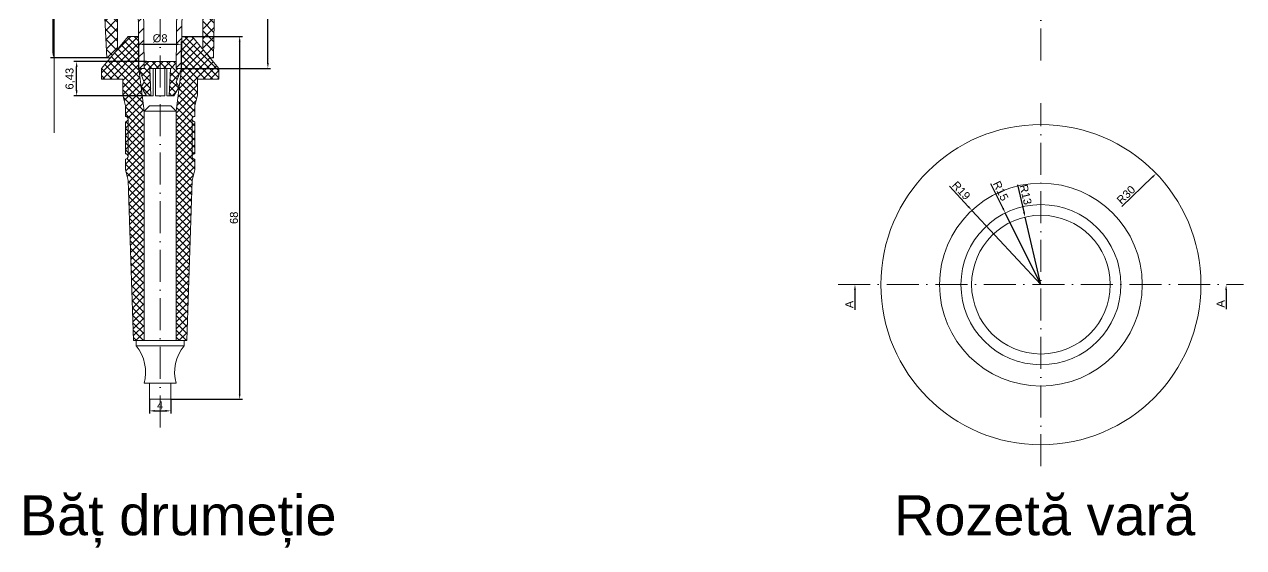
# Model space of a CAD drawing. Header units: millimetres. Extents: x -10 to 583, y -15 to 621.
# Drawn here: x -5.4 to 223.1, y -15.3 to 82.8 of the extents above; entities that cross this region are included whole.
import ezdxf

# ---------------------------------------------------------------- set-up
doc = ezdxf.new("R2010")
doc.units = ezdxf.units.MM
doc.header["$PDMODE"] = 34
doc.header["$PDSIZE"] = 0.5
doc.linetypes.add('ACAD_ISO10W100', pattern=[18, 12, -3, 0, -3])
for name, color, linetype, lineweight in [('Axe simetrie', 3, 'ACAD_ISO10W100', 9), ('Contur', 1, 'Continuous', 9), ('Cote', 162, 'Continuous', 5), ('Text', 6, 'Continuous', 5)]:
    doc.layers.add(name, color=color, linetype=linetype, lineweight=lineweight)
doc.layers.add('Hasuri', color=7, linetype='Continuous', lineweight=5, true_color=0xfbe704)
doc.styles.get("Standard").update_dxf_attribs({"font": 'arial.ttf'})
doc.dimstyles.new('Annotative', dxfattribs={"dimscale": 0, "dimtxt": 1.5, "dimasz": 1, "dimexe": 0.5, "dimexo": 0.01, "dimgap": 0.3, "dimtad": 1, "dimtxsty": 'Standard', "dimcen": 1, "dimadec": 0, "dimazin": 0, "dimtfac": 1, "dimtmove": 0, "dimatfit": 3, "dimfxl": 1, "dimarcsym": 0})

# ---------------------------------------------------------------- blocks, each defined once
blk = doc.blocks.new('*D24')
at = {"layer": 'Cote', "color": 0, "lineweight": -2, "transparency": 16777216}
blk.add_line((200.32, 48.62), (206.03, 54.12), dxfattribs=at)
at = {"layer": 'Cote', "color": 0, "lineweight": 25, "transparency": 16777216}
blk.add_solid([(205.91, 54.24), (206.15, 54), (206.75, 54.82)], dxfattribs=at)
at = {"layer": 'Defpoints', "color": 0, "lineweight": 25, "transparency": 16777216}
for p in [(206.75, 54.82), (185.15, 34)]:
    blk.add_point(p, dxfattribs=at)
at = {"layer": 'Cote', "color": 0, "transparency": 16777216, "insert": (201.09, 50.84), "char_height": 1.5, "attachment_point": 5, "rotation": 43.9399}
blk.add_mtext('R30', dxfattribs=at)
blk = doc.blocks.new('*D44')
at = {"layer": 'Defpoints', "color": 0, "transparency": 16777216}
for p in [(150.2, 34), (150.28, 27.02), (150.28, 27.02)]:
    blk.add_point(p, dxfattribs=at)
at = {"layer": 'Text', "color": 0, "lineweight": -2, "transparency": 16777216}
blk.add_line((150.28, 33), (150.28, 29.28), dxfattribs=at)
at = {"layer": 'Text', "color": 0, "transparency": 16777216}
blk.add_solid([(150.11, 33), (150.45, 33), (150.28, 34)], dxfattribs=at)
at = {"layer": 'Text', "color": 0, "transparency": 16777216, "insert": (149.23, 30.28), "char_height": 1.5, "width": 1.4008, "attachment_point": 5, "rotation": 90}
blk.add_mtext('A', dxfattribs=at)
blk = doc.blocks.new('_None')
blk = doc.blocks.new('*D45')
at = {"layer": 'Defpoints', "color": 0, "transparency": 16777216}
for p in [(219.95, 34), (219.87, 27.02), (219.95, 27.02)]:
    blk.add_point(p, dxfattribs=at)
at = {"layer": 'Text', "color": 0, "lineweight": -2, "transparency": 16777216}
blk.add_line((219.87, 33), (219.87, 29.4), dxfattribs=at)
at = {"layer": 'Text', "color": 0, "transparency": 16777216}
blk.add_solid([(219.7, 33), (220.03, 33), (219.87, 34)], dxfattribs=at)
at = {"layer": 'Text', "color": 0, "transparency": 16777216, "insert": (218.82, 30.4), "char_height": 1.5, "attachment_point": 5, "rotation": 90}
blk.add_mtext('A', dxfattribs=at)
blk = doc.blocks.new('*D76')
at = {"layer": 'Cote', "color": 0, "lineweight": -2, "transparency": 16777216}
for p, q in [((24.07, 80.52), (35.42, 80.52)), ((34.92, 13.52), (34.92, 79.52)), ((22.01, 12.52), (35.42, 12.52))]:
    blk.add_line(p, q, dxfattribs=at)
at = {"layer": 'Cote', "color": 0, "lineweight": 25, "transparency": 16777216}
for points in [[(34.75, 79.52), (35.08, 79.52), (34.92, 80.52)], [(34.75, 13.52), (35.08, 13.52), (34.92, 12.52)]]:
    blk.add_solid(points, dxfattribs=at)
at = {"layer": 'Defpoints', "color": 0, "lineweight": 25, "transparency": 16777216}
for p in [(24.06, 80.52), (34.92, 80.52), (22, 12.52)]:
    blk.add_point(p, dxfattribs=at)
at = {"layer": 'Cote', "color": 0, "transparency": 16777216, "insert": (33.85, 46.52), "char_height": 1.5, "attachment_point": 5, "rotation": 90}
blk.add_mtext('68', dxfattribs=at)
blk = doc.blocks.new('*D77')
at = {"layer": 'Cote', "color": 0, "lineweight": -2, "transparency": 16777216}
for p, q in [((27.01, 460.51), (40.71, 460.51)), ((40.21, 75.52), (40.21, 459.51)), ((24.01, 74.52), (40.71, 74.52))]:
    blk.add_line(p, q, dxfattribs=at)
at = {"layer": 'Cote', "color": 0, "lineweight": 25, "transparency": 16777216}
for points in [[(40.04, 459.51), (40.37, 459.51), (40.21, 460.51)], [(40.04, 75.52), (40.37, 75.52), (40.21, 74.52)]]:
    blk.add_solid(points, dxfattribs=at)
at = {"layer": 'Defpoints', "color": 0, "lineweight": 25, "transparency": 16777216}
for p in [(27, 460.51), (40.21, 460.51), (24, 74.52)]:
    blk.add_point(p, dxfattribs=at)
at = {"layer": 'Cote', "color": 0, "transparency": 16777216, "insert": (39.14, 267.52), "char_height": 1.5, "attachment_point": 5, "rotation": 90}
blk.add_mtext('{\\fArial|b0|i0|c238|p34;386}', dxfattribs=at)
blk = doc.blocks.new('*D78')
at = {"layer": 'Cote', "color": 0, "lineweight": -2, "transparency": 16777216}
for p, q in [((17.42, 75.8), (3.85, 75.8)), ((4.35, 70.38), (4.35, 74.8)), ((17.42, 69.38), (3.85, 69.38))]:
    blk.add_line(p, q, dxfattribs=at)
at = {"layer": 'Cote', "color": 0, "lineweight": 25, "transparency": 16777216}
for points in [[(4.18, 74.8), (4.52, 74.8), (4.35, 75.8)], [(4.18, 70.38), (4.52, 70.38), (4.35, 69.38)]]:
    blk.add_solid(points, dxfattribs=at)
at = {"layer": 'Defpoints', "color": 0, "lineweight": 25, "transparency": 16777216}
for p in [(4.35, 75.8), (17.43, 75.8), (17.43, 69.38)]:
    blk.add_point(p, dxfattribs=at)
at = {"layer": 'Cote', "color": 0, "transparency": 16777216, "insert": (3.15, 72.59), "char_height": 1.5, "attachment_point": 5, "rotation": 90}
blk.add_mtext('6,43', dxfattribs=at)
blk = doc.blocks.new('*D79')
at = {"layer": 'Cote', "color": 0, "lineweight": -2, "transparency": 16777216}
for p, q in [((9.99, 93.52), (-0.54, 93.52)), ((-0.04, 77.52), (-0.04, 92.52)), ((9.99, 76.52), (-0.54, 76.52))]:
    blk.add_line(p, q, dxfattribs=at)
at = {"layer": 'Cote', "color": 0, "lineweight": 25, "transparency": 16777216}
for points in [[(-0.21, 92.52), (0.13, 92.52), (-0.04, 93.52)], [(-0.21, 77.52), (0.13, 77.52), (-0.04, 76.52)]]:
    blk.add_solid(points, dxfattribs=at)
at = {"layer": 'Defpoints', "color": 0, "lineweight": 25, "transparency": 16777216}
for p in [(-0.04, 93.52), (10, 93.52), (10, 76.52)]:
    blk.add_point(p, dxfattribs=at)
at = {"layer": 'Cote', "color": 0, "transparency": 16777216, "insert": (-1.09, 85.55), "char_height": 1.5, "attachment_point": 5, "rotation": 90}
blk.add_mtext('17', dxfattribs=at)
blk = doc.blocks.new('*D95')
at = {"layer": 'Cote', "color": 0, "lineweight": -2, "transparency": 16777216}
for p, q in [((16, 74.53), (16, 79.53)), ((17, 79.03), (23, 79.03)), ((24, 74.53), (24, 79.53))]:
    blk.add_line(p, q, dxfattribs=at)
at = {"layer": 'Cote', "color": 0, "lineweight": 25, "transparency": 16777216}
for points in [[(17, 79.2), (17, 78.87), (16, 79.03)], [(23, 79.2), (23, 78.87), (24, 79.03)]]:
    blk.add_solid(points, dxfattribs=at)
at = {"layer": 'Defpoints', "color": 0, "lineweight": 25, "transparency": 16777216}
for p in [(24, 79.03), (16, 74.52), (24, 74.52)]:
    blk.add_point(p, dxfattribs=at)
at = {"layer": 'Cote', "color": 0, "transparency": 16777216, "insert": (20, 80.14), "char_height": 1.5, "attachment_point": 5}
blk.add_mtext('{\\fArial|b0|i0|c238|p34;%%C}8', dxfattribs=at)
blk = doc.blocks.new('*D96')
at = {"layer": 'Cote', "color": 0, "lineweight": -2, "transparency": 16777216}
for p, q in [((18, 12.51), (18, 9.85)), ((22, 12.51), (22, 9.85)), ((19, 10.35), (21, 10.35))]:
    blk.add_line(p, q, dxfattribs=at)
at = {"layer": 'Cote', "color": 0, "lineweight": 25, "transparency": 16777216}
for points in [[(19, 10.52), (19, 10.18), (18, 10.35)], [(21, 10.52), (21, 10.18), (22, 10.35)]]:
    blk.add_solid(points, dxfattribs=at)
at = {"layer": 'Defpoints', "color": 0, "lineweight": 25, "transparency": 16777216}
for p in [(18, 12.52), (22, 12.52), (22, 10.35)]:
    blk.add_point(p, dxfattribs=at)
at = {"layer": 'Cote', "color": 0, "transparency": 16777216, "insert": (20, 11.4), "char_height": 1.5, "attachment_point": 5}
blk.add_mtext('4', dxfattribs=at)
blk = doc.blocks.new('*D97')
at = {"layer": 'Cote', "color": 0, "lineweight": -2, "transparency": 16777216}
for p, q in [((167.99, 52.44), (171.52, 48.64)), ((185.15, 34), (172.2, 47.91))]:
    blk.add_line(p, q, dxfattribs=at)
at = {"layer": 'Cote', "color": 0, "lineweight": 25, "transparency": 16777216}
blk.add_solid([(171.65, 48.75), (171.4, 48.53), (172.2, 47.91)], dxfattribs=at)
at = {"layer": 'Defpoints', "color": 0, "lineweight": 25, "transparency": 16777216}
for p in [(172.2, 47.91), (185.15, 34)]:
    blk.add_point(p, dxfattribs=at)
at = {"layer": 'Cote', "color": 0, "transparency": 16777216, "insert": (170.2, 51.63), "char_height": 1.5, "attachment_point": 5, "rotation": 312.9403}
blk.add_mtext('R19', dxfattribs=at)
blk = doc.blocks.new('*D98')
at = {"layer": 'Cote', "color": 0, "lineweight": -2, "transparency": 16777216}
for p, q in [((175.71, 52.98), (178.02, 48.33)), ((185.15, 34), (178.47, 47.43))]:
    blk.add_line(p, q, dxfattribs=at)
at = {"layer": 'Cote', "color": 0, "lineweight": 25, "transparency": 16777216}
blk.add_solid([(178.17, 48.4), (177.87, 48.25), (178.47, 47.43)], dxfattribs=at)
at = {"layer": 'Defpoints', "color": 0, "lineweight": 25, "transparency": 16777216}
for p in [(178.47, 47.43), (185.15, 34)]:
    blk.add_point(p, dxfattribs=at)
at = {"layer": 'Cote', "color": 0, "transparency": 16777216, "insert": (177.6, 51.57), "char_height": 1.5, "attachment_point": 5, "rotation": 296.4431}
blk.add_mtext('R15', dxfattribs=at)
blk = doc.blocks.new('*D99')
at = {"layer": 'Cote', "color": 0, "lineweight": -2, "transparency": 16777216}
for p, q in [((180.77, 52.68), (181.95, 47.63)), ((185.15, 34), (182.18, 46.66))]:
    blk.add_line(p, q, dxfattribs=at)
at = {"layer": 'Cote', "color": 0, "lineweight": 25, "transparency": 16777216}
blk.add_solid([(182.12, 47.67), (181.79, 47.59), (182.18, 46.66)], dxfattribs=at)
at = {"layer": 'Defpoints', "color": 0, "lineweight": 25, "transparency": 16777216}
for p in [(182.18, 46.66), (185.15, 34)]:
    blk.add_point(p, dxfattribs=at)
at = {"layer": 'Cote', "color": 0, "transparency": 16777216, "insert": (182.29, 50.88), "char_height": 1.5, "attachment_point": 5, "rotation": 283.1836}
blk.add_mtext('R13', dxfattribs=at)

msp = doc.modelspace()

# ---------------------------------------------------------------- hatches: boundary and pattern name
at = {"layer": 'Hasuri'}
h = msp.add_hatch(dxfattribs=at)
h.set_pattern_fill('ANSI31', color=256, scale=0.5)
h.paths.add_polyline_path([(13.148, 446.447), (12.146, 446.447), (12.404, 446.447), (12.996, 446.447)], flags=17)
h.paths.add_polyline_path([(13.012, 440.447), (12.352, 440.447), (12.208, 440.447), (13.208, 440.447)], flags=16)
h.paths.add_polyline_path([(13.053, 455.519), (12.052, 455.519), (12.146, 446.447), (13.148, 446.447)])
h.paths.add_polyline_path([(13.032, 457.519), (13.031, 457.519), (13, 460.519), (12, 460.519), (12.052, 455.519), (13.053, 455.519)])
h.paths.add_polyline_path([(28, 460.519), (27, 460.519), (27, 460.513), (27, 457.519), (26.969, 457.519), (26.948, 455.519), (27.948, 455.519)])
h.paths.add_polyline_path([(27.948, 455.519), (26.948, 455.519), (26.823, 443.447), (27.823, 443.447)])
h.paths.add_polyline_path([(27.823, 443.447), (26.823, 443.447), (26.65, 426.763), (27.65, 426.763)])
h.paths.add_polyline_path([(13.208, 440.447), (12.208, 440.447), (12.35, 426.763), (13.35, 426.763)])
h.paths.add_polyline_path([(13.35, 426.763), (12.35, 426.763), (12.563, 406.167), (13.563, 406.167)])
h.paths.add_polyline_path([(27.65, 426.763), (26.65, 426.763), (26.437, 406.167), (27.437, 406.167)])
h.paths.add_polyline_path([(13.563, 406.167), (12.563, 406.167), (12.788, 384.519), (13.788, 384.519)])
h.paths.add_polyline_path([(27.437, 406.167), (26.437, 406.167), (26.212, 384.519), (27.212, 384.519)])
h.paths.add_polyline_path([(13.788, 384.519), (12.788, 384.519), (12.983, 365.704), (13.983, 365.704)])
h.paths.add_polyline_path([(27.212, 384.519), (26.212, 384.519), (26.018, 365.704), (27.017, 365.704)])
h.paths.add_polyline_path([(13.983, 365.704), (12.983, 365.704), (13.181, 346.519), (14.181, 346.519)])
h.paths.add_polyline_path([(27.017, 365.704), (26.018, 365.704), (25.819, 346.519), (26.819, 346.519)])
h.paths.add_polyline_path([(14.181, 346.519), (13.181, 346.519), (13.331, 332.118), (14.331, 332.118)])
h.paths.add_polyline_path([(26.819, 346.519), (25.819, 346.519), (25.669, 332.118), (26.669, 332.118)])
h.paths.add_polyline_path([(14.331, 332.118), (13.331, 332.118), (13.748, 291.864), (14.748, 291.864)])
h.paths.add_polyline_path([(26.669, 332.118), (25.669, 332.118), (25.252, 291.864), (26.252, 291.864)])
h.paths.add_polyline_path([(14.748, 291.864), (13.748, 291.864), (14.052, 262.519), (15.052, 262.519)])
h.paths.add_polyline_path([(26.252, 291.864), (25.252, 291.864), (24.948, 262.519), (25.948, 262.519)])
h.paths.add_polyline_path([(15.052, 262.519), (14.052, 262.519), (14.081, 259.728), (15.081, 259.728)])
h.paths.add_polyline_path([(25.948, 262.519), (24.948, 262.519), (24.919, 259.728), (25.919, 259.728)])
h.paths.add_polyline_path([(25.919, 259.728), (24.919, 259.728), (24.592, 228.103), (25.592, 228.103)])
h.paths.add_polyline_path([(15.081, 259.728), (14.081, 259.728), (14.408, 228.103), (15.408, 228.103)])
h.paths.add_polyline_path([(15.408, 228.103), (14.408, 228.103), (14.762, 194.021), (15.762, 194.021)])
h.paths.add_polyline_path([(25.592, 228.103), (24.592, 228.103), (24.238, 194.021), (25.238, 194.021)])
h.paths.add_polyline_path([(15.762, 194.021), (14.762, 194.021), (15.099, 161.429), (16.099, 161.429)])
h.paths.add_polyline_path([(25.238, 194.021), (24.238, 194.021), (23.901, 161.429), (24.901, 161.429)])
h.paths.add_polyline_path([(16.099, 161.429), (15.099, 161.429), (15.44, 128.519), (16.44, 128.519)])
h.paths.add_polyline_path([(24.901, 161.429), (23.901, 161.429), (23.56, 128.519), (24.56, 128.519)])
h.paths.add_polyline_path([(16.44, 128.519), (15.44, 128.519), (15.572, 115.866), (16.572, 115.866)])
h.paths.add_polyline_path([(24.56, 128.519), (23.56, 128.519), (23.428, 115.866), (24.428, 115.866)])
h.paths.add_polyline_path([(24.428, 115.866), (23.428, 115.866), (23.013, 75.805), (23.013, 75.805), (23, 74.519), (24, 74.519)])
h.paths.add_polyline_path([(16.572, 115.866), (15.572, 115.866), (16, 74.519), (17, 74.519)])
h = msp.add_hatch(dxfattribs=at)
h.set_pattern_fill('ANSI37', color=256, scale=0.4)
h.paths.add_polyline_path([(12, 84.519), (11, 84.519), (11, 93.519), (9.15, 93.519), (10, 76.519), (10.667, 76.519), (12, 78.119)])
h.paths.add_polyline_path([(30.202, 86.519), (31.144, 86.519), (31.564, 90.519), (30.644, 90.519), (29, 90.519), (29, 84.519), (28, 84.519), (28, 78.119), (29.333, 76.519), (30, 76.519)])
h.paths.add_polyline_path([(30, 93.519), (29, 93.519), (29, 90.519), (30.644, 90.519), (30.842, 90.519)])
h = msp.add_hatch(dxfattribs=at)
h.set_pattern_fill('ANSI37', color=256, scale=0.3)
h.paths.add_polyline_path([(17, 66.519), (16, 74.519), (15.938, 80.519), (14, 80.519), (9, 74.519), (9, 72.519), (13, 72.519), (13, 69.519), (13.5, 67.519), (13.5, 65.519, -0.4142136), (14, 65.019), (14, 58.019, -0.4142136), (13.5, 57.519), (13.5, 55.519), (14, 53.519), (15, 23.519), (15.5, 23.519), (17, 23.519)])
h.paths.add_polyline_path([(14, 65.019, -0.4142136), (13.5, 64.519), (13.5, 58.519, -0.4142136), (14, 58.019)], flags=17)
h.paths.add_polyline_path([(26, 80.519), (24.062, 80.519), (24, 74.513), (23.999, 74.51), (23, 66.519), (23, 23.519), (24.5, 23.519), (25, 23.519), (26, 53.519), (26.5, 55.519), (26.5, 57.519, -0.4142136), (26, 58.019), (26, 65.019, -0.4142136), (26.5, 65.519), (26.5, 67.519), (27, 69.519), (27, 72.519), (31, 72.519), (31, 74.519)])
h.paths.add_polyline_path([(26.5, 64.519, -0.4142136), (26, 65.019), (26, 58.019, -0.4142136), (26.5, 58.519)], flags=17)
h = msp.add_hatch(dxfattribs=at)
h.set_pattern_fill('ANSI37', color=256, scale=0.3, angle=180)
h.paths.add_polyline_path([(21.714, 69.376), (22.571, 69.376), (23.571, 71.09), (23, 71.947), (24, 74.519), (23, 74.519), (23.013, 75.805), (16.987, 75.804), (17, 74.519), (16, 74.513), (17, 71.947), (16.429, 71.09), (17.429, 69.376), (18.286, 69.376), (18.071, 74.519), (18.714, 74.519), (20, 74.519), (21.286, 74.519), (21.929, 74.519)])

# ---------------------------------------------------------------- linework, layer by layer
at = {"layer": 'Axe simetrie', "ltscale": 0.5}
for p, q in [((20, 7.24), (20, 621.336)), ((185.148, 76), (185.148, 106.903)), ((185.148, 0), (185.148, 68))]:
    msp.add_line(p, q, dxfattribs=at)
at = {"layer": 'Axe simetrie', "lineweight": 9, "ltscale": 0.5}
msp.add_line((147.148, 34), (223.148, 34), dxfattribs=at)
at = {"layer": 'Contur'}
for p, q in [((10, 76.519), (9.15, 93.519)), ((12, 87.519), (12, 78.119)), ((28, 87.519), (28, 78.119)), ((30, 76.519), (30.202, 86.519)), ((14, 80.519), (15.938, 80.519)), ((24.062, 80.519), (26, 80.519)), ((10.667, 76.519), (10, 76.519)), ((23.013, 75.805), (16.987, 75.804)), ((23, 74.519), (23.013, 75.805)), ((29.333, 76.519), (30, 76.519)), ((9, 72.519), (9, 74.519)), ((16, 74.519), (17, 71.947)), ((17, 66.519), (16, 74.519)), ((16, 74.519), (17, 74.519)), ((18.286, 69.376), (18.071, 74.519)), ((18.071, 74.519), (18.714, 74.519)), ((18.714, 74.519), (20, 74.519)), ((18.714, 69.376), (18.714, 74.39)), ((18.843, 74.519), (19.014, 74.519)), ((19.143, 74.39), (19.143, 69.376)), ((21.286, 74.519), (20, 74.519)), ((20.857, 74.39), (20.857, 69.376)), ((21.157, 74.519), (20.986, 74.519)), ((21.929, 74.519), (21.286, 74.519)), ((21.286, 69.376), (21.286, 74.39)), ((21.714, 69.376), (21.929, 74.519)), ((23, 74.519), (24, 74.519)), ((24, 74.519), (23, 71.947)), ((23, 66.519), (24, 74.519)), ((31, 74.519), (31, 72.519)), ((13, 69.519), (13, 72.519)), ((17, 71.947), (16.429, 71.09)), ((16.429, 71.09), (17.429, 69.376)), ((23.571, 71.09), (22.571, 69.376)), ((23, 71.947), (23.571, 71.09)), ((27, 69.519), (27, 72.519)), ((13.5, 67.519), (13, 69.519)), ((17.429, 69.376), (18.286, 69.376)), ((18.286, 69.376), (18.714, 69.376)), ((19.143, 69.376), (20, 69.376)), ((20.857, 69.376), (20, 69.376)), ((21.714, 69.376), (21.286, 69.376)), ((22.571, 69.376), (21.714, 69.376)), ((26.5, 67.519), (27, 69.519)), ((17, 66.519), (18, 67.519)), ((17, 23.519), (17, 66.519)), ((17, 66.519), (23, 66.519)), ((18, 67.519), (22, 67.519)), ((22, 67.519), (23, 66.519)), ((23, 23.519), (23, 66.519)), ((14, 53.519), (15, 23.519)), ((25, 23.519), (26, 53.519)), ((20, 22.519), (15.5, 22.519)), ((20, 22.519), (24.5, 22.519))]:
    msp.add_line(p, q, dxfattribs=at)
at = {"layer": 'Contur', "lineweight": 5}
for p, q in [((14, 65.019), (14, 58.019)), ((26, 65.019), (26, 58.019))]:
    msp.add_line(p, q, dxfattribs=at)
at = {"layer": 'Contur'}
for points in [[(23, 74.519), (27, 460.519)], [(24, 74.519), (28, 460.519)], [(12.208, 440.447), (16, 74.519)], [(13.208, 440.447), (17, 74.519)], [(9, 74.519), (14, 80.519)], [(31, 74.519), (26, 80.519)], [(9, 72.519), (13, 72.519)], [(27, 72.519), (31, 72.519)], [(13.5, 65.519), (13.5, 67.519)], [(26.5, 65.519), (26.5, 67.519)], [(13.5, 58.519), (13.5, 64.519)], [(26.5, 58.519), (26.5, 64.519)], [(14, 53.519), (13.5, 55.519), (13.5, 57.519)], [(26, 53.519), (26.5, 55.519), (26.5, 57.519)], [(15.5, 23.519), (15, 23.519)], [(15.5, 22.519), (15.5, 23.519), (24.5, 23.519), (24.5, 22.519)], [(25, 23.519), (24.5, 23.519)], [(22, 15.519), (23, 15.519), (17, 15.519)], [(18, 12.519), (22, 12.519), (22, 15.519), (18, 15.519)], [(18, 15.519), (18, 12.519)]]:
    msp.add_lwpolyline(points, dxfattribs=at)
for radius in [30, 19, 15, 13]:
    msp.add_circle((185.148, 34), radius, dxfattribs=at)
for centre, radius, start, end in [((18.843, 74.39), 0.129, 90, 180), ((19.014, 74.39), 0.129, 0, 90), ((20.986, 74.39), 0.129, 90, 180), ((21.157, 74.39), 0.129, 0, 90), ((13.5, 65.019), 0.5, 270, 90), ((26.5, 65.019), 0.5, 90, 270), ((13.5, 58.019), 0.5, 270, 90), ((26.5, 58.019), 0.5, 90, 270), ((9.482, 17.568), 7.793, 344.75052, 39.43899), ((30.518, 17.568), 7.793, 140.56101, 195.24948)]:
    msp.add_arc(centre, radius, start, end, dxfattribs=at)
at = {"layer": 'Cote'}
msp.add_line((0.151, 114.896), (0.151, 62.433), dxfattribs=at)

# ---------------------------------------------------------------- texts
at = {"layer": 'Text', "char_height": 7.5, "attachment_point": 1}
for s, width, insert in [('{\\fArial|b0|i0|c238|p34;Bă}ț{\\fArial|b0|i0|c238|p34; drume}ț{\\fArial|b0|i0|c238|p34;ie}', 58.64273, (-6.307, -5.461)), ('{\\fArial|b0|i0|c238|p34;Rozetă vară}', 58.63985, (157.602, -5.461))]:
    msp.add_mtext_dynamic_manual_height_columns(s, width=width, gutter_width=12.5, heights=[0], dxfattribs=dict(at, insert=insert))

# ---------------------------------------------------------------- dimensions: what is measured, and where the dimension line sits
at = {"layer": 'Cote'}
dim = msp.add_linear_dim(base=(40.206, 460.513), p1=(24, 74.519), p2=(27, 460.513), angle=90, text='{\\fArial|b0|i0|c238|p34;386}', dimstyle='Annotative', dxfattribs=at)
dim.commit()
dim.dimension.update_dxf_attribs({"geometry": '*D77', "text_midpoint": (40.206, 267.516), "dimtype": 160})
dim = msp.add_linear_dim(base=(-0.039, 93.519), p1=(10, 76.519), p2=(10, 93.519), angle=90, dimstyle='Annotative', dxfattribs=at)
dim.commit()
dim.dimension.update_dxf_attribs({"geometry": '*D79', "text_midpoint": (-0.039, 85.551), "dimtype": 160})
dim = msp.add_linear_dim(base=(24, 79.032), p1=(16, 74.519), p2=(24, 74.519), text='{\\fArial|b0|i0|c238|p34;%%C}<>', dimstyle='Annotative', dxfattribs=at)
dim.commit()
dim.dimension.update_dxf_attribs({"geometry": '*D95', "text_midpoint": (20, 80.14)})
for base, p1, p2, picture, middle in [((34.916, 80.519), (22, 12.519), (24.062, 80.519), '*D76', (33.85, 46.519)), ((4.349, 75.804), (17.429, 69.376), (17.427, 75.804), '*D78', (3.148, 72.59))]:
    dim = msp.add_linear_dim(base=base, p1=p1, p2=p2, angle=90, dimstyle='Annotative', dxfattribs=at)
    dim.commit()
    dim.dimension.update_dxf_attribs({"geometry": picture, "text_midpoint": middle})
for mpoint, picture, middle in [((172.204, 47.909), '*D97', (170.196, 51.632)), ((178.468, 47.431), '*D98', (177.598, 51.574)), ((182.183, 46.657), '*D99', (182.288, 50.885))]:
    dim = msp.add_radius_dim(center=(185.148, 34), mpoint=mpoint, dimstyle='Annotative', dxfattribs=at)
    dim.commit()
    dim.dimension.update_dxf_attribs({"geometry": picture, "text_midpoint": middle})
dim = msp.add_radius_dim(center=(185.148, 34), mpoint=(206.75, 54.817), dimstyle='Annotative', dxfattribs=at)
dim.commit()
dim.dimension.update_dxf_attribs({"geometry": '*D24', "text_midpoint": (201.826, 50.072), "dimtype": 164})
dim = msp.add_linear_dim(base=(22, 10.349), p1=(18, 12.519), p2=(22, 12.519), dimstyle='Annotative', dxfattribs=at)
dim.commit()
dim.dimension.update_dxf_attribs({"geometry": '*D96', "text_midpoint": (20, 11.399)})
at = {"layer": 'Text'}
for base, p1, p2, picture, middle in [((150.281, 27.019), (150.199, 34), (150.281, 27.019), '*D44', (150.281, 30.285)), ((219.865, 27.019), (219.947, 34), (219.947, 27.019), '*D45', (219.865, 30.397))]:
    dim = msp.add_linear_dim(base=base, p1=p1, p2=p2, angle=90, text='A', dimstyle='Annotative', override={"dimblk2": 'None', "dimsah": 1, "dimse1": 1, "dimse2": 1, "dimsd2": 1}, dxfattribs=at)
    dim.commit()
    dim.dimension.update_dxf_attribs({"geometry": picture, "text_midpoint": middle, "dimtype": 160})

doc.saveas('drawing.dxf')
